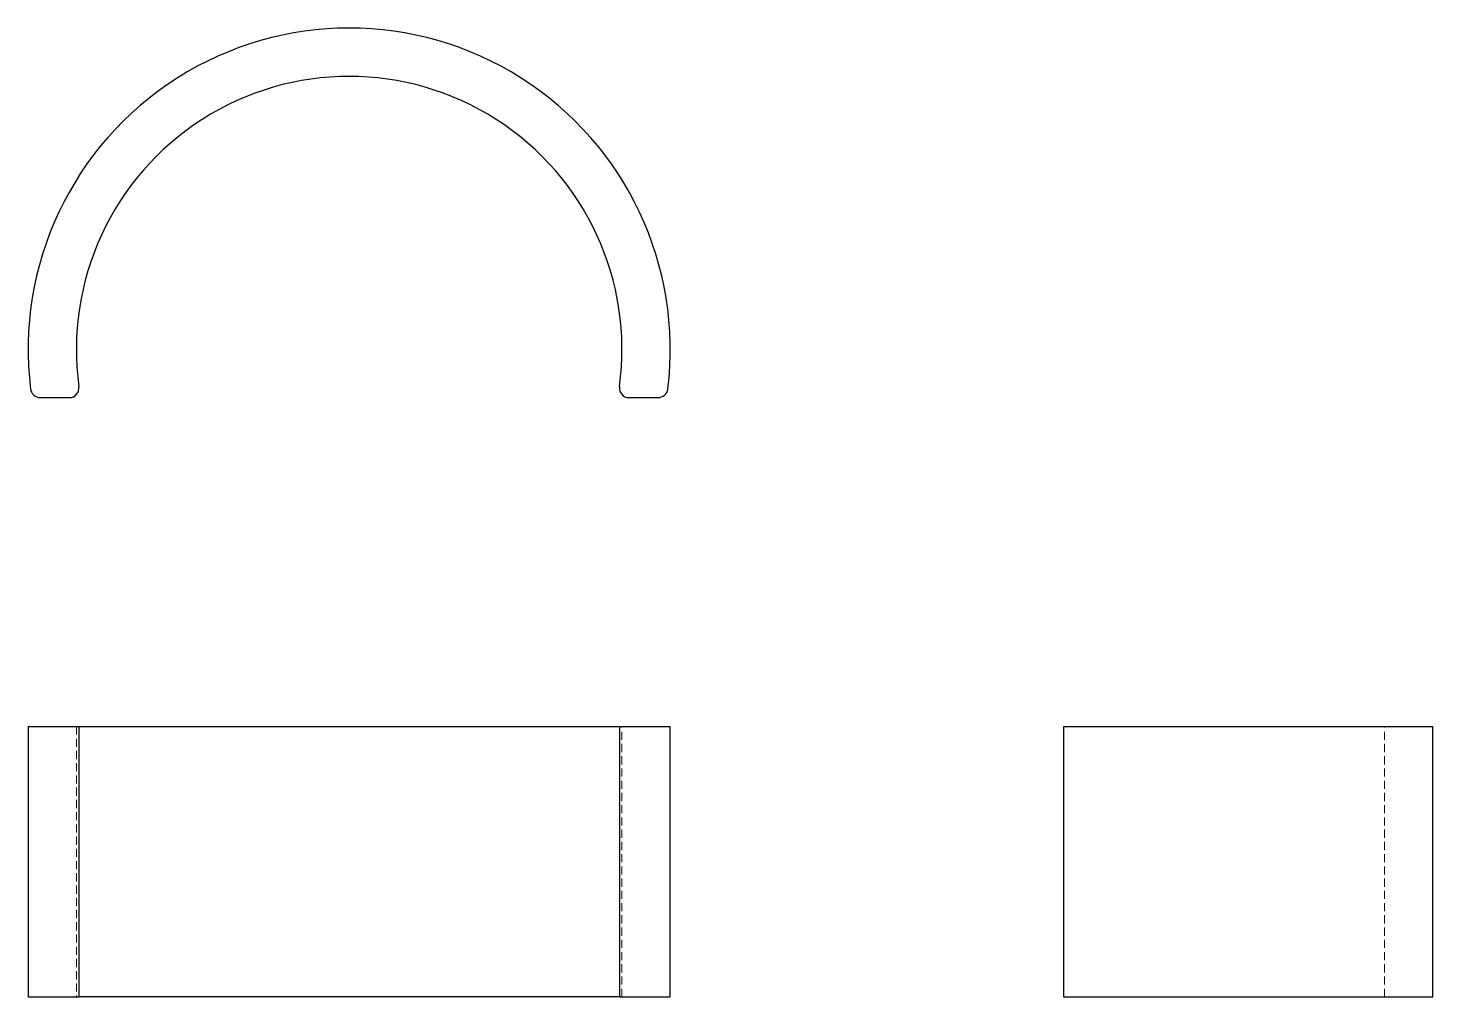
# Model space of a CAD drawing. Header units: millimetres. Extents: x 33 to 252, y 36 to 187.
import ezdxf

# ---------------------------------------------------------------- set-up
doc = ezdxf.new("R2010")
doc.units = ezdxf.units.MM
doc.linetypes.add('HIDDEN', pattern=[1.905, 1.27, -0.635])

msp = doc.modelspace()

# ---------------------------------------------------------------- linework, layer by layer
at = {"color": 7, "linetype": 'Continuous', "lineweight": 25}
for p, q in [((34.88, 129.24), (39.43, 129.24)), ((126.57, 129.24), (131.12, 129.24)), ((33, 78.05), (33, 35.95)), ((33, 78.05), (33.39, 78.05)), ((33.39, 78.05), (34.88, 78.05)), ((34.88, 78.05), (39.43, 78.05)), ((39.43, 78.05), (40.93, 78.05)), ((40.93, 35.95), (40.93, 78.05)), ((40.93, 78.05), (125.07, 78.05)), ((125.07, 78.05), (125.07, 35.95)), ((125.07, 78.05), (126.57, 78.05)), ((126.57, 78.05), (131.12, 78.05)), ((131.12, 78.05), (132.61, 78.05)), ((132.61, 78.05), (133, 78.05)), ((133, 35.95), (133, 78.05)), ((194.24, 78.05), (194.24, 35.95)), ((194.24, 78.05), (195.56, 78.05)), ((195.56, 78.05), (251.76, 78.05)), ((251.76, 35.95), (251.76, 78.05)), ((33, 35.95), (33.39, 35.95)), ((33.39, 35.95), (34.88, 35.95)), ((34.88, 35.95), (39.43, 35.95)), ((39.43, 35.95), (40.93, 35.95)), ((125.07, 35.95), (40.93, 35.95)), ((125.07, 35.95), (126.57, 35.95)), ((126.57, 35.95), (131.12, 35.95)), ((131.12, 35.95), (132.61, 35.95)), ((132.61, 35.95), (133, 35.95)), ((194.24, 35.95), (195.56, 35.95)), ((195.56, 35.95), (251.76, 35.95))]:
    msp.add_line(p, q, dxfattribs=at)
at = {"color": 7, "linetype": 'HIDDEN', "lineweight": 18}
for p, q in [((40.52, 78.05), (40.52, 35.95)), ((125.48, 35.95), (125.48, 78.05)), ((244.24, 35.95), (244.24, 78.05))]:
    msp.add_line(p, q, dxfattribs=at)
at = {"color": 7, "linetype": 'Continuous', "lineweight": 25}
for centre, radius, start, end in [((83, 136.76), 50, 352.8752, 187.1248), ((83, 136.76), 42.48, 352.1401, 187.8599), ((34.88, 130.74), 1.5, 187.1248, 270), ((39.43, 130.74), 1.5, 270, 7.8599), ((126.57, 130.74), 1.5, 172.1401, 270), ((131.12, 130.74), 1.5, 270, 352.8752)]:
    msp.add_arc(centre, radius, start, end, dxfattribs=at)

doc.saveas('drawing.dxf')
